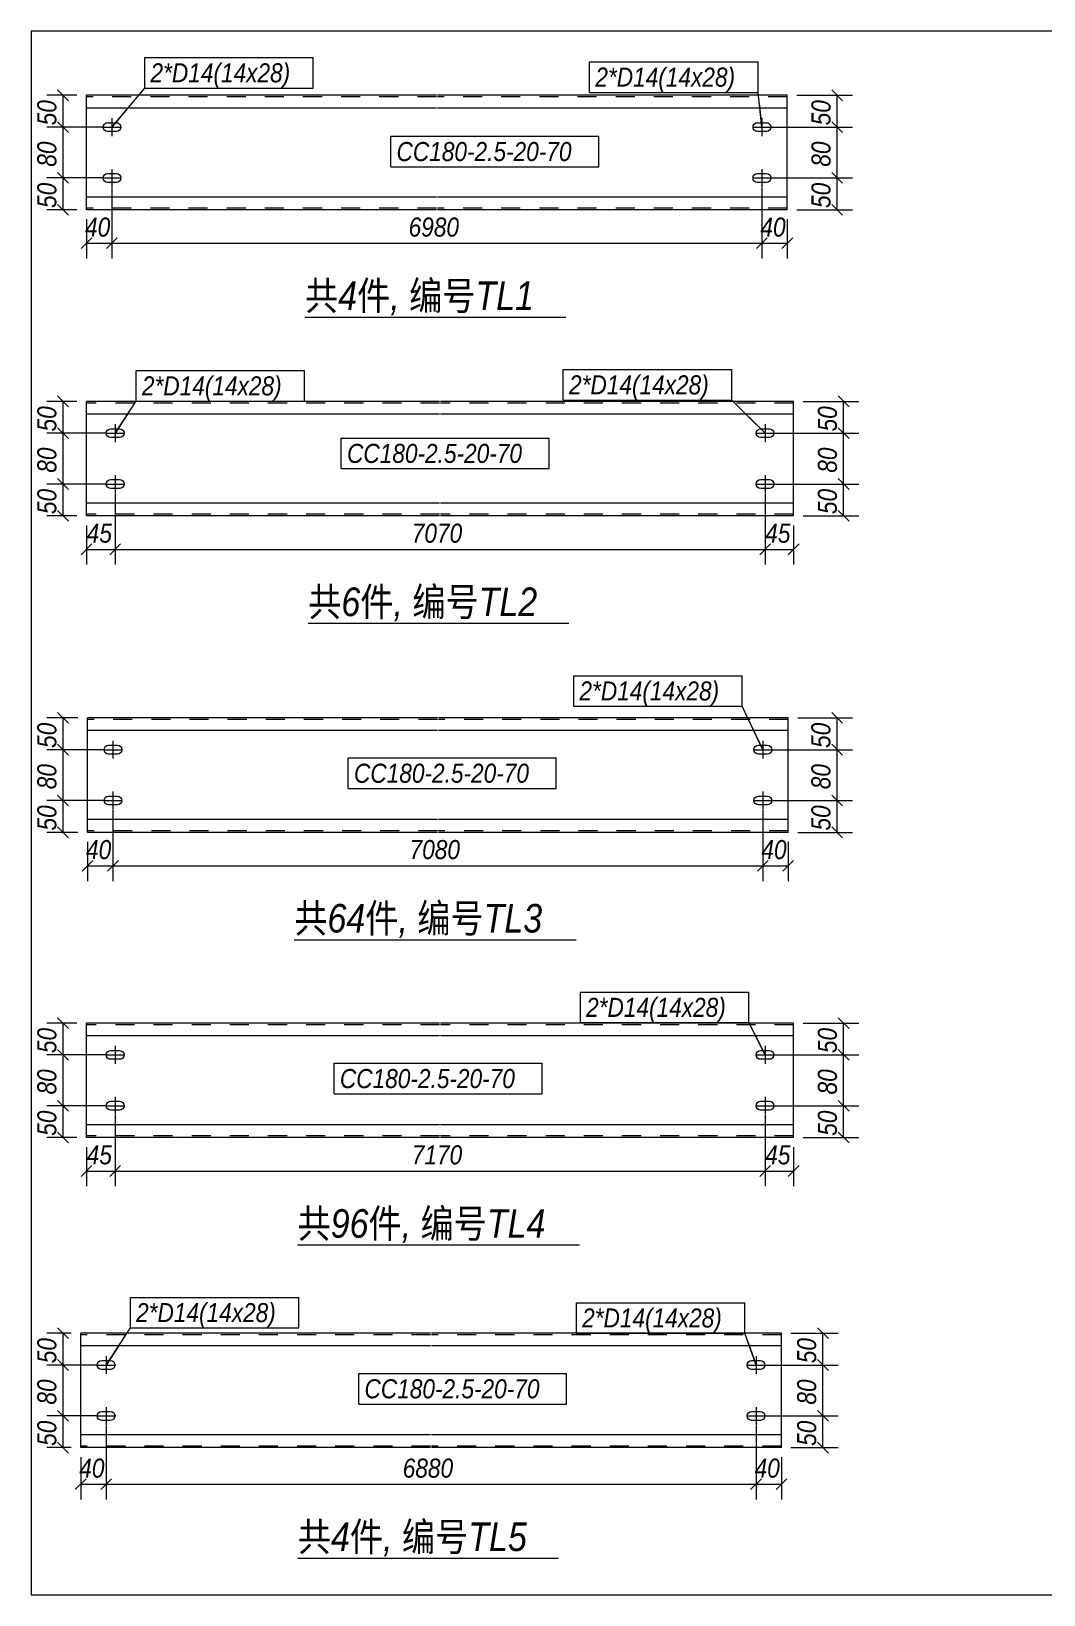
# Model space of a CAD drawing. Header units: millimetres. Extents: x 181 to 4047, y 165 to 2266.
# Drawn here: x 1119.3 to 1225.5, y 2058.7 to 2222.7 of the extents above; entities that cross this region are included whole.
import ezdxf

# ---------------------------------------------------------------- set-up
doc = ezdxf.new("R2010")
doc.units = ezdxf.units.MM
doc.linetypes.add('XKITLINE00', pattern=[0])
doc.linetypes.add('XKITLINE02', pattern=[4, 2, -2])
for name, color, linetype, lineweight in [('Bolt', 7, 'Continuous', 0), ('BoltMark', 3, 'Continuous', 0), ('DrawingSheet', 5, 'Continuous', 0), ('OtherObjectType', 1, 'Continuous', 0), ('Part', 2, 'Continuous', 0), ('PartMark', 3, 'Continuous', 0), ('Z-DIMENSIONS', 1, 'Continuous', 0)]:
    doc.layers.add(name, color=color, linetype=linetype, lineweight=lineweight)
doc.styles.add('Arial Italic', font='ariali.ttf')

msp = doc.modelspace()

# ---------------------------------------------------------------- linework, layer by layer
at = {"layer": 'Bolt', "color": 3, "linetype": 'XKITLINE00', "lineweight": 0}
for p, q in [((1126.88, 2212.68), (1126.91, 2212.86)), ((1126.91, 2212.51), (1126.88, 2212.68)), ((1126.88, 2212.68), (1126.88, 2212.68)), ((1126.88, 2212.68), (1128.74, 2212.68)), ((1126.91, 2212.86), (1127.01, 2213.01)), ((1127.01, 2212.35), (1126.91, 2212.51)), ((1127.01, 2213.01), (1127.16, 2213.12)), ((1127.16, 2213.12), (1127.34, 2213.15)), ((1127.34, 2213.15), (1128.28, 2213.15)), ((1127.81, 2213.62), (1127.81, 2211.75)), ((1128.28, 2213.15), (1128.45, 2213.12)), ((1128.45, 2213.12), (1128.61, 2213.01)), ((1128.61, 2213.01), (1128.71, 2212.86)), ((1128.71, 2212.51), (1128.61, 2212.35)), ((1128.71, 2212.86), (1128.74, 2212.68)), ((1128.74, 2212.68), (1128.71, 2212.51)), ((1128.74, 2212.68), (1128.74, 2212.68)), ((1195.03, 2212.68), (1195.06, 2212.86)), ((1195.06, 2212.51), (1195.03, 2212.68)), ((1195.03, 2212.68), (1195.03, 2212.68)), ((1195.03, 2212.68), (1196.89, 2212.68)), ((1195.06, 2212.86), (1195.16, 2213.01)), ((1195.16, 2212.35), (1195.06, 2212.51)), ((1195.16, 2213.01), (1195.32, 2213.12)), ((1195.32, 2213.12), (1195.49, 2213.15)), ((1195.49, 2213.15), (1196.43, 2213.15)), ((1195.96, 2213.62), (1195.96, 2211.75)), ((1196.43, 2213.15), (1196.61, 2213.12)), ((1196.61, 2213.12), (1196.76, 2213.01)), ((1196.76, 2213.01), (1196.86, 2212.86)), ((1196.86, 2212.51), (1196.76, 2212.35)), ((1196.86, 2212.86), (1196.89, 2212.68)), ((1196.89, 2212.68), (1196.86, 2212.51)), ((1196.89, 2212.68), (1196.89, 2212.68)), ((1127.16, 2212.25), (1127.01, 2212.35)), ((1127.34, 2212.22), (1127.16, 2212.25)), ((1128.28, 2212.22), (1127.34, 2212.22)), ((1128.45, 2212.25), (1128.28, 2212.22)), ((1128.61, 2212.35), (1128.45, 2212.25)), ((1195.32, 2212.25), (1195.16, 2212.35)), ((1195.49, 2212.22), (1195.32, 2212.25)), ((1196.43, 2212.22), (1195.49, 2212.22)), ((1196.61, 2212.25), (1196.43, 2212.22)), ((1196.76, 2212.35), (1196.61, 2212.25)), ((1126.88, 2207.35), (1126.91, 2207.53)), ((1126.91, 2207.53), (1127.01, 2207.68)), ((1127.01, 2207.68), (1127.16, 2207.78)), ((1127.16, 2207.78), (1127.34, 2207.82)), ((1127.34, 2207.82), (1128.28, 2207.82)), ((1127.81, 2208.28), (1127.81, 2206.42)), ((1128.28, 2207.82), (1128.45, 2207.78)), ((1128.45, 2207.78), (1128.61, 2207.68)), ((1128.61, 2207.68), (1128.71, 2207.53)), ((1128.71, 2207.53), (1128.74, 2207.35)), ((1195.03, 2207.35), (1195.06, 2207.53)), ((1195.06, 2207.53), (1195.16, 2207.68)), ((1195.16, 2207.68), (1195.32, 2207.78)), ((1195.32, 2207.78), (1195.49, 2207.82)), ((1195.49, 2207.82), (1196.43, 2207.82)), ((1195.96, 2208.28), (1195.96, 2206.42)), ((1196.43, 2207.82), (1196.61, 2207.78)), ((1196.61, 2207.78), (1196.76, 2207.68)), ((1196.76, 2207.68), (1196.86, 2207.53)), ((1196.86, 2207.53), (1196.89, 2207.35)), ((1126.91, 2207.17), (1126.88, 2207.35)), ((1126.88, 2207.35), (1126.88, 2207.35)), ((1126.88, 2207.35), (1128.74, 2207.35)), ((1127.01, 2207.02), (1126.91, 2207.17)), ((1127.16, 2206.92), (1127.01, 2207.02)), ((1127.34, 2206.88), (1127.16, 2206.92)), ((1128.28, 2206.88), (1127.34, 2206.88)), ((1128.45, 2206.92), (1128.28, 2206.88)), ((1128.61, 2207.02), (1128.45, 2206.92)), ((1128.71, 2207.17), (1128.61, 2207.02)), ((1128.74, 2207.35), (1128.71, 2207.17)), ((1128.74, 2207.35), (1128.74, 2207.35)), ((1195.06, 2207.17), (1195.03, 2207.35)), ((1195.03, 2207.35), (1195.03, 2207.35)), ((1195.03, 2207.35), (1196.89, 2207.35)), ((1195.16, 2207.02), (1195.06, 2207.17)), ((1195.32, 2206.92), (1195.16, 2207.02)), ((1195.49, 2206.88), (1195.32, 2206.92)), ((1196.43, 2206.88), (1195.49, 2206.88)), ((1196.61, 2206.92), (1196.43, 2206.88)), ((1196.76, 2207.02), (1196.61, 2206.92)), ((1196.86, 2207.17), (1196.76, 2207.02)), ((1196.89, 2207.35), (1196.86, 2207.17)), ((1196.89, 2207.35), (1196.89, 2207.35)), ((1128.14, 2181.51), (1128.14, 2179.64)), ((1196.29, 2181.51), (1196.29, 2179.64)), ((1127.21, 2180.58), (1127.24, 2180.76)), ((1127.24, 2180.4), (1127.21, 2180.58)), ((1127.21, 2180.58), (1127.21, 2180.58)), ((1127.21, 2180.58), (1129.08, 2180.58)), ((1127.24, 2180.76), (1127.35, 2180.91)), ((1127.35, 2180.25), (1127.24, 2180.4)), ((1127.35, 2180.91), (1127.5, 2181.01)), ((1127.5, 2180.15), (1127.35, 2180.25)), ((1127.5, 2181.01), (1127.68, 2181.04)), ((1127.68, 2180.11), (1127.5, 2180.15)), ((1127.68, 2181.04), (1128.61, 2181.04)), ((1128.61, 2180.11), (1127.68, 2180.11)), ((1128.61, 2181.04), (1128.79, 2181.01)), ((1128.79, 2180.15), (1128.61, 2180.11)), ((1128.79, 2181.01), (1128.94, 2180.91)), ((1128.94, 2180.25), (1128.79, 2180.15)), ((1128.94, 2180.91), (1129.04, 2180.76)), ((1129.04, 2180.4), (1128.94, 2180.25)), ((1129.04, 2180.76), (1129.08, 2180.58)), ((1129.08, 2180.58), (1129.04, 2180.4)), ((1129.08, 2180.58), (1129.08, 2180.58)), ((1195.36, 2180.58), (1195.4, 2180.76)), ((1195.4, 2180.4), (1195.36, 2180.58)), ((1195.36, 2180.58), (1195.36, 2180.58)), ((1195.36, 2180.58), (1197.23, 2180.58)), ((1195.4, 2180.76), (1195.5, 2180.91)), ((1195.5, 2180.25), (1195.4, 2180.4)), ((1195.5, 2180.91), (1195.65, 2181.01)), ((1195.65, 2180.15), (1195.5, 2180.25)), ((1195.65, 2181.01), (1195.83, 2181.04)), ((1195.83, 2180.11), (1195.65, 2180.15)), ((1195.83, 2181.04), (1196.76, 2181.04)), ((1196.76, 2180.11), (1195.83, 2180.11)), ((1196.76, 2181.04), (1196.94, 2181.01)), ((1196.94, 2180.15), (1196.76, 2180.11)), ((1196.94, 2181.01), (1197.09, 2180.91)), ((1197.09, 2180.25), (1196.94, 2180.15)), ((1197.09, 2180.91), (1197.19, 2180.76)), ((1197.19, 2180.4), (1197.09, 2180.25)), ((1197.19, 2180.76), (1197.23, 2180.58)), ((1197.23, 2180.58), (1197.19, 2180.4)), ((1197.23, 2180.58), (1197.23, 2180.58)), ((1127.21, 2175.24), (1127.24, 2175.42)), ((1127.24, 2175.06), (1127.21, 2175.24)), ((1127.21, 2175.24), (1127.21, 2175.24)), ((1127.21, 2175.24), (1129.08, 2175.24)), ((1127.24, 2175.42), (1127.35, 2175.57)), ((1127.35, 2174.91), (1127.24, 2175.06)), ((1127.35, 2175.57), (1127.5, 2175.67)), ((1127.5, 2174.81), (1127.35, 2174.91)), ((1127.5, 2175.67), (1127.68, 2175.71)), ((1127.68, 2174.78), (1127.5, 2174.81)), ((1127.68, 2175.71), (1128.61, 2175.71)), ((1128.61, 2174.78), (1127.68, 2174.78)), ((1128.14, 2176.18), (1128.14, 2174.31)), ((1128.61, 2175.71), (1128.79, 2175.67)), ((1128.79, 2174.81), (1128.61, 2174.78)), ((1128.79, 2175.67), (1128.94, 2175.57)), ((1128.94, 2174.91), (1128.79, 2174.81)), ((1128.94, 2175.57), (1129.04, 2175.42)), ((1129.04, 2175.06), (1128.94, 2174.91)), ((1129.04, 2175.42), (1129.08, 2175.24)), ((1129.08, 2175.24), (1129.04, 2175.06)), ((1129.08, 2175.24), (1129.08, 2175.24)), ((1195.36, 2175.24), (1195.4, 2175.42)), ((1195.4, 2175.06), (1195.36, 2175.24)), ((1195.36, 2175.24), (1195.36, 2175.24)), ((1195.36, 2175.24), (1197.23, 2175.24)), ((1195.4, 2175.42), (1195.5, 2175.57)), ((1195.5, 2174.91), (1195.4, 2175.06)), ((1195.5, 2175.57), (1195.65, 2175.67)), ((1195.65, 2174.81), (1195.5, 2174.91)), ((1195.65, 2175.67), (1195.83, 2175.71)), ((1195.83, 2174.78), (1195.65, 2174.81)), ((1195.83, 2175.71), (1196.76, 2175.71)), ((1196.76, 2174.78), (1195.83, 2174.78)), ((1196.29, 2176.18), (1196.29, 2174.31)), ((1196.76, 2175.71), (1196.94, 2175.67)), ((1196.94, 2174.81), (1196.76, 2174.78)), ((1196.94, 2175.67), (1197.09, 2175.57)), ((1197.09, 2174.91), (1196.94, 2174.81)), ((1197.09, 2175.57), (1197.19, 2175.42)), ((1197.19, 2175.06), (1197.09, 2174.91)), ((1197.19, 2175.42), (1197.23, 2175.24)), ((1197.23, 2175.24), (1197.19, 2175.06)), ((1197.23, 2175.24), (1197.23, 2175.24)), ((1126.98, 2147.38), (1127.01, 2147.56)), ((1127.01, 2147.2), (1126.98, 2147.38)), ((1126.98, 2147.38), (1126.98, 2147.38)), ((1126.98, 2147.38), (1128.84, 2147.38)), ((1127.01, 2147.56), (1127.11, 2147.71)), ((1127.11, 2147.05), (1127.01, 2147.2)), ((1127.11, 2147.71), (1127.26, 2147.81)), ((1127.26, 2146.95), (1127.11, 2147.05)), ((1127.26, 2147.81), (1127.44, 2147.85)), ((1127.44, 2146.91), (1127.26, 2146.95)), ((1127.44, 2147.85), (1128.38, 2147.85)), ((1128.38, 2146.91), (1127.44, 2146.91)), ((1127.91, 2148.31), (1127.91, 2146.45)), ((1128.38, 2147.85), (1128.56, 2147.81)), ((1128.56, 2146.95), (1128.38, 2146.91)), ((1128.56, 2147.81), (1128.71, 2147.71)), ((1128.71, 2147.05), (1128.56, 2146.95)), ((1128.71, 2147.71), (1128.81, 2147.56)), ((1128.81, 2147.2), (1128.71, 2147.05)), ((1128.81, 2147.56), (1128.84, 2147.38)), ((1128.84, 2147.38), (1128.81, 2147.2)), ((1128.84, 2147.38), (1128.84, 2147.38)), ((1195.13, 2147.38), (1195.16, 2147.56)), ((1195.16, 2147.2), (1195.13, 2147.38)), ((1195.13, 2147.38), (1195.13, 2147.38)), ((1195.13, 2147.38), (1197, 2147.38)), ((1195.16, 2147.56), (1195.27, 2147.71)), ((1195.27, 2147.05), (1195.16, 2147.2)), ((1195.27, 2147.71), (1195.42, 2147.81)), ((1195.42, 2146.95), (1195.27, 2147.05)), ((1195.42, 2147.81), (1195.6, 2147.85)), ((1195.6, 2146.91), (1195.42, 2146.95)), ((1195.6, 2147.85), (1196.53, 2147.85)), ((1196.53, 2146.91), (1195.6, 2146.91)), ((1196.06, 2148.31), (1196.06, 2146.45)), ((1196.53, 2147.85), (1196.71, 2147.81)), ((1196.71, 2146.95), (1196.53, 2146.91)), ((1196.71, 2147.81), (1196.86, 2147.71)), ((1196.86, 2147.05), (1196.71, 2146.95)), ((1196.86, 2147.71), (1196.96, 2147.56)), ((1196.96, 2147.2), (1196.86, 2147.05)), ((1196.96, 2147.56), (1197, 2147.38)), ((1197, 2147.38), (1196.96, 2147.2)), ((1197, 2147.38), (1197, 2147.38)), ((1126.98, 2142.05), (1127.01, 2142.23)), ((1127.01, 2141.87), (1126.98, 2142.05)), ((1126.98, 2142.05), (1126.98, 2142.05)), ((1126.98, 2142.05), (1128.84, 2142.05)), ((1127.01, 2142.23), (1127.11, 2142.38)), ((1127.11, 2141.72), (1127.01, 2141.87)), ((1127.11, 2142.38), (1127.26, 2142.48)), ((1127.26, 2142.48), (1127.44, 2142.51)), ((1127.44, 2142.51), (1128.38, 2142.51)), ((1127.91, 2142.98), (1127.91, 2141.11)), ((1128.38, 2142.51), (1128.56, 2142.48)), ((1128.56, 2142.48), (1128.71, 2142.38)), ((1128.71, 2142.38), (1128.81, 2142.23)), ((1128.81, 2141.87), (1128.71, 2141.72)), ((1128.81, 2142.23), (1128.84, 2142.05)), ((1128.84, 2142.05), (1128.81, 2141.87)), ((1128.84, 2142.05), (1128.84, 2142.05)), ((1195.13, 2142.05), (1195.16, 2142.23)), ((1195.16, 2141.87), (1195.13, 2142.05)), ((1195.13, 2142.05), (1195.13, 2142.05)), ((1195.13, 2142.05), (1197, 2142.05)), ((1195.16, 2142.23), (1195.27, 2142.38)), ((1195.27, 2141.72), (1195.16, 2141.87)), ((1195.27, 2142.38), (1195.42, 2142.48)), ((1195.42, 2142.48), (1195.6, 2142.51)), ((1195.6, 2142.51), (1196.53, 2142.51)), ((1196.06, 2142.98), (1196.06, 2141.11)), ((1196.53, 2142.51), (1196.71, 2142.48)), ((1196.71, 2142.48), (1196.86, 2142.38)), ((1196.86, 2142.38), (1196.96, 2142.23)), ((1196.96, 2141.87), (1196.86, 2141.72)), ((1196.96, 2142.23), (1197, 2142.05)), ((1197, 2142.05), (1196.96, 2141.87)), ((1197, 2142.05), (1197, 2142.05)), ((1127.26, 2141.62), (1127.11, 2141.72)), ((1127.44, 2141.58), (1127.26, 2141.62)), ((1128.38, 2141.58), (1127.44, 2141.58)), ((1128.56, 2141.62), (1128.38, 2141.58)), ((1128.71, 2141.72), (1128.56, 2141.62)), ((1195.42, 2141.62), (1195.27, 2141.72)), ((1195.6, 2141.58), (1195.42, 2141.62)), ((1196.53, 2141.58), (1195.6, 2141.58)), ((1196.71, 2141.62), (1196.53, 2141.58)), ((1196.86, 2141.72), (1196.71, 2141.62)), ((1127.24, 2115.54), (1127.35, 2115.69)), ((1127.35, 2115.69), (1127.5, 2115.79)), ((1127.5, 2115.79), (1127.68, 2115.83)), ((1127.68, 2115.83), (1128.61, 2115.83)), ((1128.14, 2116.3), (1128.14, 2114.43)), ((1128.61, 2115.83), (1128.79, 2115.79)), ((1128.79, 2115.79), (1128.94, 2115.69)), ((1128.94, 2115.69), (1129.04, 2115.54)), ((1195.4, 2115.54), (1195.5, 2115.69)), ((1195.5, 2115.69), (1195.65, 2115.79)), ((1195.65, 2115.79), (1195.83, 2115.83)), ((1195.83, 2115.83), (1196.76, 2115.83)), ((1196.29, 2116.3), (1196.29, 2114.43)), ((1196.76, 2115.83), (1196.94, 2115.79)), ((1196.94, 2115.79), (1197.09, 2115.69)), ((1197.09, 2115.69), (1197.19, 2115.54)), ((1127.21, 2115.36), (1127.24, 2115.54)), ((1127.24, 2115.18), (1127.21, 2115.36)), ((1127.21, 2115.36), (1127.21, 2115.36)), ((1127.21, 2115.36), (1129.08, 2115.36)), ((1127.35, 2115.03), (1127.24, 2115.18)), ((1127.5, 2114.93), (1127.35, 2115.03)), ((1127.68, 2114.9), (1127.5, 2114.93)), ((1128.61, 2114.9), (1127.68, 2114.9)), ((1128.79, 2114.93), (1128.61, 2114.9)), ((1128.94, 2115.03), (1128.79, 2114.93)), ((1129.04, 2115.18), (1128.94, 2115.03)), ((1129.04, 2115.54), (1129.08, 2115.36)), ((1129.08, 2115.36), (1129.04, 2115.18)), ((1129.08, 2115.36), (1129.08, 2115.36)), ((1195.36, 2115.36), (1195.4, 2115.54)), ((1195.4, 2115.18), (1195.36, 2115.36)), ((1195.36, 2115.36), (1195.36, 2115.36)), ((1195.36, 2115.36), (1197.23, 2115.36)), ((1195.5, 2115.03), (1195.4, 2115.18)), ((1195.65, 2114.93), (1195.5, 2115.03)), ((1195.83, 2114.9), (1195.65, 2114.93)), ((1196.76, 2114.9), (1195.83, 2114.9)), ((1196.94, 2114.93), (1196.76, 2114.9)), ((1197.09, 2115.03), (1196.94, 2114.93)), ((1197.19, 2115.18), (1197.09, 2115.03)), ((1197.19, 2115.54), (1197.23, 2115.36)), ((1197.23, 2115.36), (1197.19, 2115.18)), ((1197.23, 2115.36), (1197.23, 2115.36)), ((1128.14, 2110.96), (1128.14, 2109.1)), ((1196.29, 2110.96), (1196.29, 2109.1)), ((1127.21, 2110.03), (1127.24, 2110.21)), ((1127.24, 2109.85), (1127.21, 2110.03)), ((1127.21, 2110.03), (1127.21, 2110.03)), ((1127.21, 2110.03), (1129.08, 2110.03)), ((1127.24, 2110.21), (1127.35, 2110.36)), ((1127.35, 2109.7), (1127.24, 2109.85)), ((1127.35, 2110.36), (1127.5, 2110.46)), ((1127.5, 2109.6), (1127.35, 2109.7)), ((1127.5, 2110.46), (1127.68, 2110.5)), ((1127.68, 2109.56), (1127.5, 2109.6)), ((1127.68, 2110.5), (1128.61, 2110.5)), ((1128.61, 2109.56), (1127.68, 2109.56)), ((1128.61, 2110.5), (1128.79, 2110.46)), ((1128.79, 2109.6), (1128.61, 2109.56)), ((1128.79, 2110.46), (1128.94, 2110.36)), ((1128.94, 2109.7), (1128.79, 2109.6)), ((1128.94, 2110.36), (1129.04, 2110.21)), ((1129.04, 2109.85), (1128.94, 2109.7)), ((1129.04, 2110.21), (1129.08, 2110.03)), ((1129.08, 2110.03), (1129.04, 2109.85)), ((1129.08, 2110.03), (1129.08, 2110.03)), ((1195.36, 2110.03), (1195.4, 2110.21)), ((1195.4, 2109.85), (1195.36, 2110.03)), ((1195.36, 2110.03), (1195.36, 2110.03)), ((1195.36, 2110.03), (1197.23, 2110.03)), ((1195.4, 2110.21), (1195.5, 2110.36)), ((1195.5, 2109.7), (1195.4, 2109.85)), ((1195.5, 2110.36), (1195.65, 2110.46)), ((1195.65, 2109.6), (1195.5, 2109.7)), ((1195.65, 2110.46), (1195.83, 2110.5)), ((1195.83, 2109.56), (1195.65, 2109.6)), ((1195.83, 2110.5), (1196.76, 2110.5)), ((1196.76, 2109.56), (1195.83, 2109.56)), ((1196.76, 2110.5), (1196.94, 2110.46)), ((1196.94, 2109.6), (1196.76, 2109.56)), ((1196.94, 2110.46), (1197.09, 2110.36)), ((1197.09, 2109.7), (1196.94, 2109.6)), ((1197.09, 2110.36), (1197.19, 2110.21)), ((1197.19, 2109.85), (1197.09, 2109.7)), ((1197.19, 2110.21), (1197.23, 2110.03)), ((1197.23, 2110.03), (1197.19, 2109.85)), ((1197.23, 2110.03), (1197.23, 2110.03)), ((1126.26, 2082.83), (1126.3, 2083.01)), ((1126.3, 2082.66), (1126.26, 2082.83)), ((1126.26, 2082.83), (1126.26, 2082.83)), ((1126.26, 2082.83), (1128.13, 2082.83)), ((1126.3, 2083.01), (1126.4, 2083.16)), ((1126.4, 2083.16), (1126.55, 2083.27)), ((1126.55, 2083.27), (1126.73, 2083.3)), ((1126.73, 2083.3), (1127.66, 2083.3)), ((1127.19, 2083.77), (1127.19, 2081.9)), ((1127.66, 2083.3), (1127.84, 2083.27)), ((1127.84, 2083.27), (1127.99, 2083.16)), ((1127.99, 2083.16), (1128.09, 2083.01)), ((1128.09, 2083.01), (1128.13, 2082.83)), ((1128.13, 2082.83), (1128.09, 2082.66)), ((1128.13, 2082.83), (1128.13, 2082.83)), ((1194.41, 2082.83), (1194.45, 2083.01)), ((1194.45, 2082.66), (1194.41, 2082.83)), ((1194.41, 2082.83), (1194.41, 2082.83)), ((1194.41, 2082.83), (1196.28, 2082.83)), ((1194.45, 2083.01), (1194.55, 2083.16)), ((1194.55, 2083.16), (1194.7, 2083.27)), ((1194.7, 2083.27), (1194.88, 2083.3)), ((1194.88, 2083.3), (1195.81, 2083.3)), ((1195.35, 2083.77), (1195.35, 2081.9)), ((1195.81, 2083.3), (1195.99, 2083.27)), ((1195.99, 2083.27), (1196.14, 2083.16)), ((1196.14, 2083.16), (1196.24, 2083.01)), ((1196.24, 2083.01), (1196.28, 2082.83)), ((1196.28, 2082.83), (1196.24, 2082.66)), ((1196.28, 2082.83), (1196.28, 2082.83)), ((1126.4, 2082.5), (1126.3, 2082.66)), ((1126.55, 2082.4), (1126.4, 2082.5)), ((1126.73, 2082.37), (1126.55, 2082.4)), ((1127.66, 2082.37), (1126.73, 2082.37)), ((1127.84, 2082.4), (1127.66, 2082.37)), ((1127.99, 2082.5), (1127.84, 2082.4)), ((1128.09, 2082.66), (1127.99, 2082.5)), ((1194.55, 2082.5), (1194.45, 2082.66)), ((1194.7, 2082.4), (1194.55, 2082.5)), ((1194.88, 2082.37), (1194.7, 2082.4)), ((1195.81, 2082.37), (1194.88, 2082.37)), ((1195.99, 2082.4), (1195.81, 2082.37)), ((1196.14, 2082.5), (1195.99, 2082.4)), ((1196.24, 2082.66), (1196.14, 2082.5)), ((1126.4, 2077.83), (1126.55, 2077.93)), ((1126.55, 2077.93), (1126.73, 2077.97)), ((1126.73, 2077.97), (1127.66, 2077.97)), ((1127.19, 2078.43), (1127.19, 2076.57)), ((1127.66, 2077.97), (1127.84, 2077.93)), ((1127.84, 2077.93), (1127.99, 2077.83)), ((1194.55, 2077.83), (1194.7, 2077.93)), ((1194.7, 2077.93), (1194.88, 2077.97)), ((1194.88, 2077.97), (1195.81, 2077.97)), ((1195.35, 2078.43), (1195.35, 2076.57)), ((1195.81, 2077.97), (1195.99, 2077.93)), ((1195.99, 2077.93), (1196.14, 2077.83)), ((1126.26, 2077.5), (1126.3, 2077.68)), ((1126.3, 2077.32), (1126.26, 2077.5)), ((1126.26, 2077.5), (1126.26, 2077.5)), ((1126.26, 2077.5), (1128.13, 2077.5)), ((1126.3, 2077.68), (1126.4, 2077.83)), ((1126.4, 2077.17), (1126.3, 2077.32)), ((1126.55, 2077.07), (1126.4, 2077.17)), ((1126.73, 2077.03), (1126.55, 2077.07)), ((1127.66, 2077.03), (1126.73, 2077.03)), ((1127.84, 2077.07), (1127.66, 2077.03)), ((1127.99, 2077.17), (1127.84, 2077.07)), ((1127.99, 2077.83), (1128.09, 2077.68)), ((1128.09, 2077.32), (1127.99, 2077.17)), ((1128.09, 2077.68), (1128.13, 2077.5)), ((1128.13, 2077.5), (1128.09, 2077.32)), ((1128.13, 2077.5), (1128.13, 2077.5)), ((1194.41, 2077.5), (1194.45, 2077.68)), ((1194.45, 2077.32), (1194.41, 2077.5)), ((1194.41, 2077.5), (1194.41, 2077.5)), ((1194.41, 2077.5), (1196.28, 2077.5)), ((1194.45, 2077.68), (1194.55, 2077.83)), ((1194.55, 2077.17), (1194.45, 2077.32)), ((1194.7, 2077.07), (1194.55, 2077.17)), ((1194.88, 2077.03), (1194.7, 2077.07)), ((1195.81, 2077.03), (1194.88, 2077.03)), ((1195.99, 2077.07), (1195.81, 2077.03)), ((1196.14, 2077.17), (1195.99, 2077.07)), ((1196.14, 2077.83), (1196.24, 2077.68)), ((1196.24, 2077.32), (1196.14, 2077.17)), ((1196.24, 2077.68), (1196.28, 2077.5)), ((1196.28, 2077.5), (1196.24, 2077.32)), ((1196.28, 2077.5), (1196.28, 2077.5))]:
    msp.add_line(p, q, dxfattribs=at)
at = {"layer": 'BoltMark', "color": 3, "linetype": 'XKITLINE00', "lineweight": 0}
for p, q in [((1131.25, 2219.98), (1148.91, 2219.98)), ((1131.25, 2216.78), (1131.25, 2219.98)), ((1148.91, 2216.78), (1148.91, 2219.98)), ((1177.9, 2219.53), (1195.56, 2219.53)), ((1177.9, 2216.33), (1177.9, 2219.53)), ((1195.56, 2216.33), (1195.56, 2219.53)), ((1127.81, 2212.68), (1131.25, 2216.78)), ((1131.25, 2216.78), (1148.91, 2216.78)), ((1177.9, 2216.33), (1195.56, 2216.33)), ((1195.96, 2212.68), (1195.56, 2216.33)), ((1129.42, 2214.6), (1127.81, 2212.68)), ((1195.69, 2215.17), (1195.96, 2212.68)), ((1130.35, 2187.14), (1148, 2187.14)), ((1130.35, 2183.94), (1130.35, 2187.14)), ((1148, 2183.94), (1148, 2187.14)), ((1175.14, 2187.25), (1192.8, 2187.25)), ((1175.14, 2184.05), (1175.14, 2187.25)), ((1192.8, 2184.05), (1192.8, 2187.25)), ((1128.14, 2180.58), (1130.35, 2183.94)), ((1130.35, 2183.94), (1148, 2183.94)), ((1175.14, 2184.05), (1192.8, 2184.05)), ((1196.29, 2180.58), (1192.8, 2184.05)), ((1129.51, 2182.67), (1128.14, 2180.58)), ((1194.52, 2182.34), (1196.29, 2180.58)), ((1176.23, 2155.14), (1193.89, 2155.14)), ((1176.23, 2151.94), (1176.23, 2155.14)), ((1193.89, 2151.94), (1193.89, 2155.14)), ((1176.23, 2151.94), (1193.89, 2151.94)), ((1196.06, 2147.38), (1193.89, 2151.94)), ((1194.99, 2149.64), (1196.06, 2147.38)), ((1176.93, 2121.95), (1194.59, 2121.95)), ((1176.93, 2118.75), (1176.93, 2121.95)), ((1194.59, 2118.75), (1194.59, 2121.95)), ((1176.93, 2118.75), (1194.59, 2118.75)), ((1196.29, 2115.36), (1194.59, 2118.75)), ((1195.17, 2117.6), (1196.29, 2115.36)), ((1129.74, 2089.93), (1147.4, 2089.93)), ((1129.74, 2086.73), (1129.74, 2089.93)), ((1147.4, 2086.73), (1147.4, 2089.93)), ((1176.51, 2089.37), (1194.17, 2089.37)), ((1176.51, 2086.17), (1176.51, 2089.37)), ((1194.17, 2086.17), (1194.17, 2089.37)), ((1127.19, 2082.83), (1129.74, 2086.73)), ((1129.74, 2086.73), (1147.4, 2086.73)), ((1176.51, 2086.17), (1194.17, 2086.17)), ((1195.35, 2082.83), (1194.17, 2086.17)), ((1128.56, 2084.93), (1127.19, 2082.83)), ((1194.52, 2085.19), (1195.35, 2082.83))]:
    msp.add_line(p, q, dxfattribs=at)
at = {"layer": 'DrawingSheet', "color": 5, "linetype": 'XKITLINE00', "lineweight": 0}
for p, q in [((1352.95, 2222.74), (1119.35, 2222.74)), ((1119.35, 2222.74), (1119.35, 2058.74)), ((1119.35, 2058.74), (1352.95, 2058.74))]:
    msp.add_line(p, q, dxfattribs=at)
at = {"layer": 'OtherObjectType', "color": 6, "linetype": 'XKITLINE00', "lineweight": 0}
for p, q in [((1148.05, 2192.75), (1175.39, 2192.75)), ((1148.39, 2160.64), (1175.72, 2160.64)), ((1146.93, 2127.45), (1176.5, 2127.45)), ((1147.27, 2095.43), (1176.84, 2095.43)), ((1147.3, 2062.57), (1174.64, 2062.57))]:
    msp.add_line(p, q, dxfattribs=at)
at = {"layer": 'Part', "color": 2, "linetype": 'XKITLINE00', "lineweight": 0}
for p, q in [((1125.14, 2204.02), (1125.14, 2216.02)), ((1161.84, 2216.02), (1125.14, 2216.02)), ((1198.63, 2216.02), (1161.94, 2216.02)), ((1198.63, 2204.02), (1198.63, 2216.02)), ((1161.84, 2214.68), (1125.14, 2214.68)), ((1198.63, 2214.68), (1161.94, 2214.68)), ((1161.84, 2205.35), (1125.14, 2205.35)), ((1198.63, 2205.35), (1161.94, 2205.35)), ((1161.84, 2204.02), (1125.14, 2204.02)), ((1198.63, 2204.02), (1161.94, 2204.02)), ((1125.14, 2171.91), (1125.14, 2183.91)), ((1162.17, 2183.91), (1125.14, 2183.91)), ((1199.29, 2183.91), (1162.27, 2183.91)), ((1199.29, 2171.91), (1199.29, 2183.91)), ((1162.17, 2182.58), (1125.14, 2182.58)), ((1199.29, 2182.58), (1162.27, 2182.58)), ((1162.17, 2173.24), (1125.14, 2173.24)), ((1199.29, 2173.24), (1162.27, 2173.24)), ((1162.17, 2171.91), (1125.14, 2171.91)), ((1199.29, 2171.91), (1162.27, 2171.91)), ((1125.24, 2138.71), (1125.24, 2150.71)), ((1161.94, 2150.71), (1125.24, 2150.71)), ((1198.73, 2150.71), (1162.04, 2150.71)), ((1198.73, 2138.71), (1198.73, 2150.71)), ((1161.94, 2149.38), (1125.24, 2149.38)), ((1198.73, 2149.38), (1162.04, 2149.38)), ((1161.94, 2140.05), (1125.24, 2140.05)), ((1161.94, 2138.71), (1125.24, 2138.71)), ((1198.73, 2140.05), (1162.04, 2140.05)), ((1198.73, 2138.71), (1162.04, 2138.71)), ((1125.14, 2106.7), (1125.14, 2118.7)), ((1162.17, 2118.7), (1125.14, 2118.7)), ((1162.17, 2117.36), (1125.14, 2117.36)), ((1199.29, 2118.7), (1162.27, 2118.7)), ((1199.29, 2117.36), (1162.27, 2117.36)), ((1199.29, 2106.7), (1199.29, 2118.7)), ((1162.17, 2108.03), (1125.14, 2108.03)), ((1199.29, 2108.03), (1162.27, 2108.03)), ((1162.17, 2106.7), (1125.14, 2106.7)), ((1199.29, 2106.7), (1162.27, 2106.7)), ((1124.53, 2074.17), (1124.53, 2086.17)), ((1161.22, 2086.17), (1124.53, 2086.17)), ((1198.01, 2086.17), (1161.32, 2086.17)), ((1198.01, 2074.17), (1198.01, 2086.17)), ((1161.22, 2084.83), (1124.53, 2084.83)), ((1198.01, 2084.83), (1161.32, 2084.83)), ((1161.22, 2075.5), (1124.53, 2075.5)), ((1198.01, 2075.5), (1161.32, 2075.5)), ((1161.22, 2074.17), (1124.53, 2074.17)), ((1198.01, 2074.17), (1161.32, 2074.17))]:
    msp.add_line(p, q, dxfattribs=at)
at = {"layer": 'Part', "color": 7, "linetype": 'XKITLINE02', "lineweight": 0}
for p, q in [((1161.84, 2215.85), (1125.14, 2215.85)), ((1198.63, 2215.85), (1161.94, 2215.85)), ((1161.84, 2204.18), (1125.14, 2204.18)), ((1198.63, 2204.18), (1161.94, 2204.18)), ((1162.17, 2183.74), (1125.14, 2183.74)), ((1199.29, 2183.74), (1162.27, 2183.74)), ((1162.17, 2172.08), (1125.14, 2172.08)), ((1199.29, 2172.08), (1162.27, 2172.08)), ((1161.94, 2150.55), (1125.24, 2150.55)), ((1198.73, 2150.55), (1162.04, 2150.55)), ((1161.94, 2138.88), (1125.24, 2138.88)), ((1198.73, 2138.88), (1162.04, 2138.88)), ((1162.17, 2118.53), (1125.14, 2118.53)), ((1199.29, 2118.53), (1162.27, 2118.53)), ((1162.17, 2106.86), (1125.14, 2106.86)), ((1199.29, 2106.86), (1162.27, 2106.86)), ((1161.22, 2086), (1124.53, 2086)), ((1198.01, 2086), (1161.32, 2086)), ((1161.22, 2074.33), (1124.53, 2074.33)), ((1198.01, 2074.33), (1161.32, 2074.33))]:
    msp.add_line(p, q, dxfattribs=at)
at = {"layer": 'PartMark', "color": 1, "linetype": 'XKITLINE00', "lineweight": 0}
for p, q in [((1157.05, 2211.72), (1178.86, 2211.72)), ((1157.05, 2208.52), (1157.05, 2211.72)), ((1178.86, 2208.52), (1178.86, 2211.72)), ((1157.05, 2208.52), (1178.86, 2208.52)), ((1151.86, 2180.06), (1173.67, 2180.06)), ((1151.86, 2176.86), (1151.86, 2180.06)), ((1173.67, 2176.86), (1173.67, 2180.06)), ((1151.86, 2176.86), (1173.67, 2176.86)), ((1152.59, 2146.51), (1174.4, 2146.51)), ((1152.59, 2143.31), (1152.59, 2146.51)), ((1174.4, 2143.31), (1174.4, 2146.51)), ((1152.59, 2143.31), (1174.4, 2143.31)), ((1151.11, 2114.48), (1172.92, 2114.48)), ((1151.11, 2111.28), (1151.11, 2114.48)), ((1172.92, 2111.28), (1172.92, 2114.48)), ((1151.11, 2111.28), (1172.92, 2111.28)), ((1153.69, 2081.94), (1175.49, 2081.94)), ((1153.69, 2078.74), (1153.69, 2081.94)), ((1175.49, 2078.74), (1175.49, 2081.94)), ((1153.69, 2078.74), (1175.49, 2078.74))]:
    msp.add_line(p, q, dxfattribs=at)
at = {"layer": 'Z-DIMENSIONS', "color": 4, "linetype": 'XKITLINE00', "lineweight": 0}
for p, q in [((1124.14, 2216.02), (1120.98, 2216.02)), ((1122.11, 2216.58), (1123.25, 2215.45)), ((1122.68, 2212.68), (1122.68, 2216.02)), ((1199.63, 2216.02), (1205.46, 2216.02)), ((1203.3, 2216.58), (1204.43, 2215.45)), ((1203.86, 2212.68), (1203.86, 2216.02)), ((1126.81, 2212.68), (1120.98, 2212.68)), ((1126.81, 2212.68), (1120.98, 2212.68)), ((1122.11, 2213.25), (1123.25, 2212.12)), ((1122.11, 2213.25), (1123.25, 2212.12)), ((1122.68, 2207.35), (1122.68, 2212.68)), ((1196.96, 2212.68), (1205.46, 2212.68)), ((1196.96, 2212.68), (1205.46, 2212.68)), ((1203.3, 2213.25), (1204.43, 2212.12)), ((1203.3, 2213.25), (1204.43, 2212.12)), ((1203.86, 2207.35), (1203.86, 2212.68)), ((1122.11, 2207.92), (1123.25, 2206.79)), ((1122.11, 2207.92), (1123.25, 2206.79)), ((1203.3, 2207.92), (1204.43, 2206.79)), ((1203.3, 2207.92), (1204.43, 2206.79)), ((1126.81, 2207.35), (1120.98, 2207.35)), ((1126.81, 2207.35), (1120.98, 2207.35)), ((1122.68, 2204.02), (1122.68, 2207.35)), ((1127.81, 2206.35), (1127.81, 2198.9)), ((1127.81, 2206.35), (1127.81, 2198.9)), ((1195.96, 2206.35), (1195.96, 2198.9)), ((1195.96, 2206.35), (1195.96, 2198.9)), ((1196.96, 2207.35), (1205.46, 2207.35)), ((1196.96, 2207.35), (1205.46, 2207.35)), ((1203.86, 2204.02), (1203.86, 2207.35)), ((1122.11, 2204.58), (1123.25, 2203.45)), ((1203.3, 2204.58), (1204.43, 2203.45)), ((1124.14, 2204.02), (1120.98, 2204.02)), ((1125.14, 2203.02), (1125.14, 2198.9)), ((1198.63, 2203.02), (1198.63, 2198.9)), ((1199.63, 2204.02), (1205.46, 2204.02)), ((1125.71, 2201.07), (1124.58, 2199.94)), ((1128.37, 2201.07), (1127.24, 2199.94)), ((1128.37, 2201.07), (1127.24, 2199.94)), ((1196.53, 2201.07), (1195.4, 2199.94)), ((1196.53, 2201.07), (1195.4, 2199.94)), ((1199.19, 2201.07), (1198.06, 2199.94)), ((1125.14, 2200.5), (1127.81, 2200.5)), ((1127.81, 2200.5), (1195.96, 2200.5)), ((1195.96, 2200.5), (1198.63, 2200.5)), ((1124.14, 2183.91), (1120.98, 2183.91)), ((1122.11, 2184.48), (1123.25, 2183.34)), ((1122.68, 2180.58), (1122.68, 2183.91)), ((1200.29, 2183.91), (1206.13, 2183.91)), ((1203.97, 2184.48), (1205.1, 2183.34)), ((1204.53, 2180.58), (1204.53, 2183.91)), ((1127.14, 2180.58), (1120.98, 2180.58)), ((1127.14, 2180.58), (1120.98, 2180.58)), ((1122.11, 2181.14), (1123.25, 2180.01)), ((1122.11, 2181.14), (1123.25, 2180.01)), ((1122.68, 2175.24), (1122.68, 2180.58)), ((1197.29, 2180.58), (1206.13, 2180.58)), ((1197.29, 2180.58), (1206.13, 2180.58)), ((1203.97, 2181.14), (1205.1, 2180.01)), ((1203.97, 2181.14), (1205.1, 2180.01)), ((1204.53, 2175.24), (1204.53, 2180.58)), ((1127.14, 2175.24), (1120.98, 2175.24)), ((1127.14, 2175.24), (1120.98, 2175.24)), ((1122.11, 2175.81), (1123.25, 2174.68)), ((1122.11, 2175.81), (1123.25, 2174.68)), ((1122.68, 2171.91), (1122.68, 2175.24)), ((1197.29, 2175.24), (1206.13, 2175.24)), ((1197.29, 2175.24), (1206.13, 2175.24)), ((1203.97, 2175.81), (1205.1, 2174.68)), ((1203.97, 2175.81), (1205.1, 2174.68)), ((1204.53, 2171.91), (1204.53, 2175.24)), ((1128.14, 2174.24), (1128.14, 2166.79)), ((1128.14, 2174.24), (1128.14, 2166.79)), ((1196.29, 2174.24), (1196.29, 2166.79)), ((1196.29, 2174.24), (1196.29, 2166.79)), ((1124.14, 2171.91), (1120.98, 2171.91)), ((1122.11, 2172.48), (1123.25, 2171.34)), ((1200.29, 2171.91), (1206.13, 2171.91)), ((1203.97, 2172.48), (1205.1, 2171.34)), ((1125.14, 2170.91), (1125.14, 2166.79)), ((1199.29, 2170.91), (1199.29, 2166.79)), ((1125.71, 2168.96), (1124.58, 2167.83)), ((1125.14, 2168.39), (1128.14, 2168.39)), ((1128.71, 2168.96), (1127.58, 2167.83)), ((1128.71, 2168.96), (1127.58, 2167.83)), ((1128.14, 2168.39), (1196.29, 2168.39)), ((1196.86, 2168.96), (1195.73, 2167.83)), ((1196.86, 2168.96), (1195.73, 2167.83)), ((1196.29, 2168.39), (1199.29, 2168.39)), ((1199.86, 2168.96), (1198.73, 2167.83)), ((1124.24, 2150.71), (1120.98, 2150.71)), ((1122.11, 2151.28), (1123.25, 2150.15)), ((1122.68, 2147.38), (1122.68, 2150.71)), ((1199.73, 2150.71), (1205.45, 2150.71)), ((1203.28, 2151.28), (1204.42, 2150.15)), ((1203.85, 2147.38), (1203.85, 2150.71)), ((1126.91, 2147.38), (1120.98, 2147.38)), ((1126.91, 2147.38), (1120.98, 2147.38)), ((1122.11, 2147.95), (1123.25, 2146.81)), ((1122.11, 2147.95), (1123.25, 2146.81)), ((1122.68, 2142.05), (1122.68, 2147.38)), ((1197.06, 2147.38), (1205.45, 2147.38)), ((1197.06, 2147.38), (1205.45, 2147.38)), ((1203.28, 2147.95), (1204.42, 2146.81)), ((1203.28, 2147.95), (1204.42, 2146.81)), ((1203.85, 2142.05), (1203.85, 2147.38)), ((1126.91, 2142.05), (1120.98, 2142.05)), ((1126.91, 2142.05), (1120.98, 2142.05)), ((1122.11, 2142.61), (1123.25, 2141.48)), ((1122.11, 2142.61), (1123.25, 2141.48)), ((1122.68, 2138.71), (1122.68, 2142.05)), ((1197.06, 2142.05), (1205.45, 2142.05)), ((1197.06, 2142.05), (1205.45, 2142.05)), ((1203.28, 2142.61), (1204.42, 2141.48)), ((1203.28, 2142.61), (1204.42, 2141.48)), ((1203.85, 2138.71), (1203.85, 2142.05)), ((1127.91, 2141.05), (1127.91, 2133.6)), ((1127.91, 2141.05), (1127.91, 2133.6)), ((1196.06, 2141.05), (1196.06, 2133.6)), ((1196.06, 2141.05), (1196.06, 2133.6)), ((1124.24, 2138.71), (1120.98, 2138.71)), ((1122.11, 2139.28), (1123.25, 2138.15)), ((1199.73, 2138.71), (1205.45, 2138.71)), ((1203.28, 2139.28), (1204.42, 2138.15)), ((1125.24, 2137.71), (1125.24, 2133.6)), ((1198.73, 2137.71), (1198.73, 2133.6)), ((1125.81, 2135.76), (1124.68, 2134.63)), ((1128.48, 2135.76), (1127.34, 2134.63)), ((1128.48, 2135.76), (1127.34, 2134.63)), ((1196.63, 2135.76), (1195.5, 2134.63)), ((1196.63, 2135.76), (1195.5, 2134.63)), ((1199.29, 2135.76), (1198.16, 2134.63)), ((1125.24, 2135.2), (1127.91, 2135.2)), ((1127.91, 2135.2), (1196.06, 2135.2)), ((1196.06, 2135.2), (1198.73, 2135.2)), ((1122.11, 2119.26), (1123.25, 2118.13)), ((1203.97, 2119.26), (1205.1, 2118.13)), ((1124.14, 2118.7), (1120.98, 2118.7)), ((1122.68, 2115.36), (1122.68, 2118.7)), ((1200.29, 2118.7), (1206.13, 2118.7)), ((1204.53, 2115.36), (1204.53, 2118.7)), ((1122.11, 2115.93), (1123.25, 2114.8)), ((1122.11, 2115.93), (1123.25, 2114.8)), ((1203.97, 2115.93), (1205.1, 2114.8)), ((1203.97, 2115.93), (1205.1, 2114.8)), ((1127.14, 2115.36), (1120.98, 2115.36)), ((1127.14, 2115.36), (1120.98, 2115.36)), ((1122.68, 2110.03), (1122.68, 2115.36)), ((1197.29, 2115.36), (1206.13, 2115.36)), ((1197.29, 2115.36), (1206.13, 2115.36)), ((1204.53, 2110.03), (1204.53, 2115.36)), ((1127.14, 2110.03), (1120.98, 2110.03)), ((1127.14, 2110.03), (1120.98, 2110.03)), ((1122.11, 2110.59), (1123.25, 2109.46)), ((1122.11, 2110.59), (1123.25, 2109.46)), ((1122.68, 2106.7), (1122.68, 2110.03)), ((1197.29, 2110.03), (1206.13, 2110.03)), ((1197.29, 2110.03), (1206.13, 2110.03)), ((1203.97, 2110.59), (1205.1, 2109.46)), ((1203.97, 2110.59), (1205.1, 2109.46)), ((1204.53, 2106.7), (1204.53, 2110.03)), ((1128.14, 2109.03), (1128.14, 2101.58)), ((1128.14, 2109.03), (1128.14, 2101.58)), ((1196.29, 2109.03), (1196.29, 2101.58)), ((1196.29, 2109.03), (1196.29, 2101.58)), ((1124.14, 2106.7), (1120.98, 2106.7)), ((1122.11, 2107.26), (1123.25, 2106.13)), ((1200.29, 2106.7), (1206.13, 2106.7)), ((1203.97, 2107.26), (1205.1, 2106.13)), ((1125.14, 2105.7), (1125.14, 2101.58)), ((1199.29, 2105.7), (1199.29, 2101.58)), ((1125.71, 2103.75), (1124.58, 2102.61)), ((1125.14, 2103.18), (1128.14, 2103.18)), ((1128.71, 2103.75), (1127.58, 2102.61)), ((1128.71, 2103.75), (1127.58, 2102.61)), ((1128.14, 2103.18), (1196.29, 2103.18)), ((1196.86, 2103.75), (1195.73, 2102.61)), ((1196.86, 2103.75), (1195.73, 2102.61)), ((1196.29, 2103.18), (1199.29, 2103.18)), ((1199.86, 2103.75), (1198.73, 2102.61)), ((1123.53, 2086.17), (1120.98, 2086.17)), ((1122.11, 2086.73), (1123.25, 2085.6)), ((1122.68, 2082.83), (1122.68, 2086.17)), ((1199.01, 2086.17), (1203.96, 2086.17)), ((1201.8, 2086.73), (1202.93, 2085.6)), ((1202.36, 2082.83), (1202.36, 2086.17)), ((1126.19, 2082.83), (1120.98, 2082.83)), ((1126.19, 2082.83), (1120.98, 2082.83)), ((1122.11, 2083.4), (1123.25, 2082.27)), ((1122.11, 2083.4), (1123.25, 2082.27)), ((1122.68, 2077.5), (1122.68, 2082.83)), ((1196.35, 2082.83), (1203.96, 2082.83)), ((1196.35, 2082.83), (1203.96, 2082.83)), ((1201.8, 2083.4), (1202.93, 2082.27)), ((1201.8, 2083.4), (1202.93, 2082.27)), ((1202.36, 2077.5), (1202.36, 2082.83)), ((1122.11, 2078.07), (1123.25, 2076.94)), ((1122.11, 2078.07), (1123.25, 2076.94)), ((1201.8, 2078.07), (1202.93, 2076.94)), ((1201.8, 2078.07), (1202.93, 2076.94)), ((1126.19, 2077.5), (1120.98, 2077.5)), ((1126.19, 2077.5), (1120.98, 2077.5)), ((1122.68, 2074.17), (1122.68, 2077.5)), ((1127.19, 2076.5), (1127.19, 2068.72)), ((1127.19, 2076.5), (1127.19, 2068.72)), ((1195.35, 2076.5), (1195.35, 2068.72)), ((1195.35, 2076.5), (1195.35, 2068.72)), ((1196.35, 2077.5), (1203.96, 2077.5)), ((1196.35, 2077.5), (1203.96, 2077.5)), ((1202.36, 2074.17), (1202.36, 2077.5)), ((1122.11, 2074.73), (1123.25, 2073.6)), ((1201.8, 2074.73), (1202.93, 2073.6)), ((1123.53, 2074.17), (1120.98, 2074.17)), ((1124.53, 2073.17), (1124.53, 2068.72)), ((1198.01, 2073.17), (1198.01, 2068.72)), ((1199.01, 2074.17), (1203.96, 2074.17)), ((1125.09, 2070.89), (1123.96, 2069.76)), ((1124.53, 2070.32), (1127.19, 2070.32)), ((1127.76, 2070.89), (1126.63, 2069.76)), ((1127.76, 2070.89), (1126.63, 2069.76)), ((1127.19, 2070.32), (1195.35, 2070.32)), ((1195.91, 2070.89), (1194.78, 2069.76)), ((1195.91, 2070.89), (1194.78, 2069.76)), ((1195.35, 2070.32), (1198.01, 2070.32)), ((1198.58, 2070.89), (1197.45, 2069.76))]:
    msp.add_line(p, q, dxfattribs=at)
at = {"layer": 'Z-DIMENSIONS', "color": 3}
for p in [(1122.68, 2216.02), (1203.86, 2216.02), (1122.68, 2212.68), (1122.68, 2212.68), (1203.86, 2212.68), (1203.86, 2212.68), (1122.68, 2207.35), (1122.68, 2207.35), (1203.86, 2207.35), (1203.86, 2207.35), (1122.68, 2204.02), (1203.86, 2204.02), (1125.14, 2200.5), (1127.81, 2200.5), (1127.81, 2200.5), (1195.96, 2200.5), (1195.96, 2200.5), (1198.63, 2200.5), (1122.68, 2183.91), (1204.53, 2183.91), (1122.68, 2180.58), (1122.68, 2180.58), (1204.53, 2180.58), (1204.53, 2180.58), (1122.68, 2175.24), (1122.68, 2175.24), (1204.53, 2175.24), (1204.53, 2175.24), (1122.68, 2171.91), (1204.53, 2171.91), (1125.14, 2168.39), (1128.14, 2168.39), (1128.14, 2168.39), (1196.29, 2168.39), (1196.29, 2168.39), (1199.29, 2168.39), (1122.68, 2150.71), (1203.85, 2150.71), (1122.68, 2147.38), (1122.68, 2147.38), (1203.85, 2147.38), (1203.85, 2147.38), (1122.68, 2142.05), (1122.68, 2142.05), (1203.85, 2142.05), (1203.85, 2142.05), (1122.68, 2138.71), (1203.85, 2138.71), (1125.24, 2135.2), (1127.91, 2135.2), (1127.91, 2135.2), (1196.06, 2135.2), (1196.06, 2135.2), (1198.73, 2135.2), (1122.68, 2118.7), (1204.53, 2118.7), (1122.68, 2115.36), (1122.68, 2115.36), (1204.53, 2115.36), (1204.53, 2115.36), (1122.68, 2110.03), (1122.68, 2110.03), (1204.53, 2110.03), (1204.53, 2110.03), (1122.68, 2106.7), (1204.53, 2106.7), (1125.14, 2103.18), (1128.14, 2103.18), (1128.14, 2103.18), (1196.29, 2103.18), (1196.29, 2103.18), (1199.29, 2103.18), (1122.68, 2086.17), (1202.36, 2086.17), (1122.68, 2082.83), (1122.68, 2082.83), (1202.36, 2082.83), (1202.36, 2082.83), (1122.68, 2077.5), (1122.68, 2077.5), (1202.36, 2077.5), (1202.36, 2077.5), (1122.68, 2074.17), (1202.36, 2074.17), (1124.53, 2070.32), (1127.19, 2070.32), (1127.19, 2070.32), (1195.35, 2070.32), (1195.35, 2070.32), (1198.01, 2070.32)]:
    msp.add_point(p, dxfattribs=at)

# ---------------------------------------------------------------- texts
at = {"layer": 'BoltMark', "color": 7, "style": 'Arial Italic', "width": 0.85}
for p in [(1131.85, 2217.38), (1178.5, 2216.93), (1130.95, 2184.54), (1175.74, 2184.65), (1176.83, 2152.54), (1177.53, 2119.35), (1130.34, 2087.33), (1177.11, 2086.77)]:
    msp.add_text('2*D14(14x28)', height=2, dxfattribs=at).set_placement(p)
at = {"layer": 'OtherObjectType', "color": 6, "style": 'Arial Italic', "width": 0.85}
for s, p in [('共4件, 编号TL1', (1148.05, 2193.5)), ('共6件, 编号TL2', (1148.39, 2161.39)), ('共64件, 编号TL3', (1146.93, 2128.2)), ('共96件, 编号TL4', (1147.27, 2096.18)), ('共4件, 编号TL5', (1147.3, 2063.32))]:
    msp.add_text(s, height=3, dxfattribs=at).set_placement(p)
at = {"layer": 'PartMark', "color": 7, "style": 'Arial Italic', "width": 0.85}
for p in [(1157.65, 2209.12), (1152.46, 2177.46), (1153.19, 2143.91), (1151.71, 2111.88), (1154.29, 2079.34)]:
    msp.add_text('CC180-2.5-20-70', height=2, dxfattribs=at).set_placement(p)
at = {"layer": 'Z-DIMENSIONS', "color": 3, "style": 'Arial Italic', "width": 0.85}
for s, p in [('50', (1121.98, 2212.87)), ('50', (1203.16, 2212.87)), ('80', (1121.98, 2208.53)), ('80', (1203.16, 2208.53)), ('50', (1121.98, 2204.2)), ('50', (1203.16, 2204.2)), ('50', (1121.98, 2180.76)), ('50', (1203.83, 2180.76)), ('80', (1121.98, 2176.43)), ('80', (1203.83, 2176.43)), ('50', (1121.98, 2172.09)), ('50', (1203.83, 2172.09)), ('50', (1121.98, 2147.56)), ('50', (1203.15, 2147.56)), ('80', (1121.98, 2143.23)), ('80', (1203.15, 2143.23)), ('50', (1121.98, 2138.9)), ('50', (1203.15, 2138.9)), ('50', (1121.98, 2115.55)), ('50', (1203.83, 2115.55)), ('80', (1121.98, 2111.21)), ('80', (1203.83, 2111.21)), ('50', (1121.98, 2106.88)), ('50', (1203.83, 2106.88)), ('50', (1121.98, 2083.02)), ('50', (1201.66, 2083.02)), ('80', (1121.98, 2078.68)), ('80', (1201.66, 2078.68)), ('50', (1121.98, 2074.35)), ('50', (1201.66, 2074.35))]:
    msp.add_text(s, height=2, rotation=90.0002, dxfattribs=at).set_placement(p)
for s, p in [('40', (1124.99, 2201.2)), ('6980', (1158.92, 2201.2)), ('40', (1195.81, 2201.2)), ('45', (1125.16, 2169.09)), ('7070', (1159.25, 2169.09)), ('45', (1196.31, 2169.09)), ('40', (1125.09, 2135.9)), ('7080', (1159.02, 2135.9)), ('40', (1195.91, 2135.9)), ('45', (1125.16, 2103.88)), ('7170', (1159.25, 2103.88)), ('45', (1196.31, 2103.88)), ('40', (1124.38, 2071.02)), ('6880', (1158.3, 2071.02)), ('40', (1195.2, 2071.02))]:
    msp.add_text(s, height=2, dxfattribs=at).set_placement(p)

doc.saveas('drawing.dxf')
